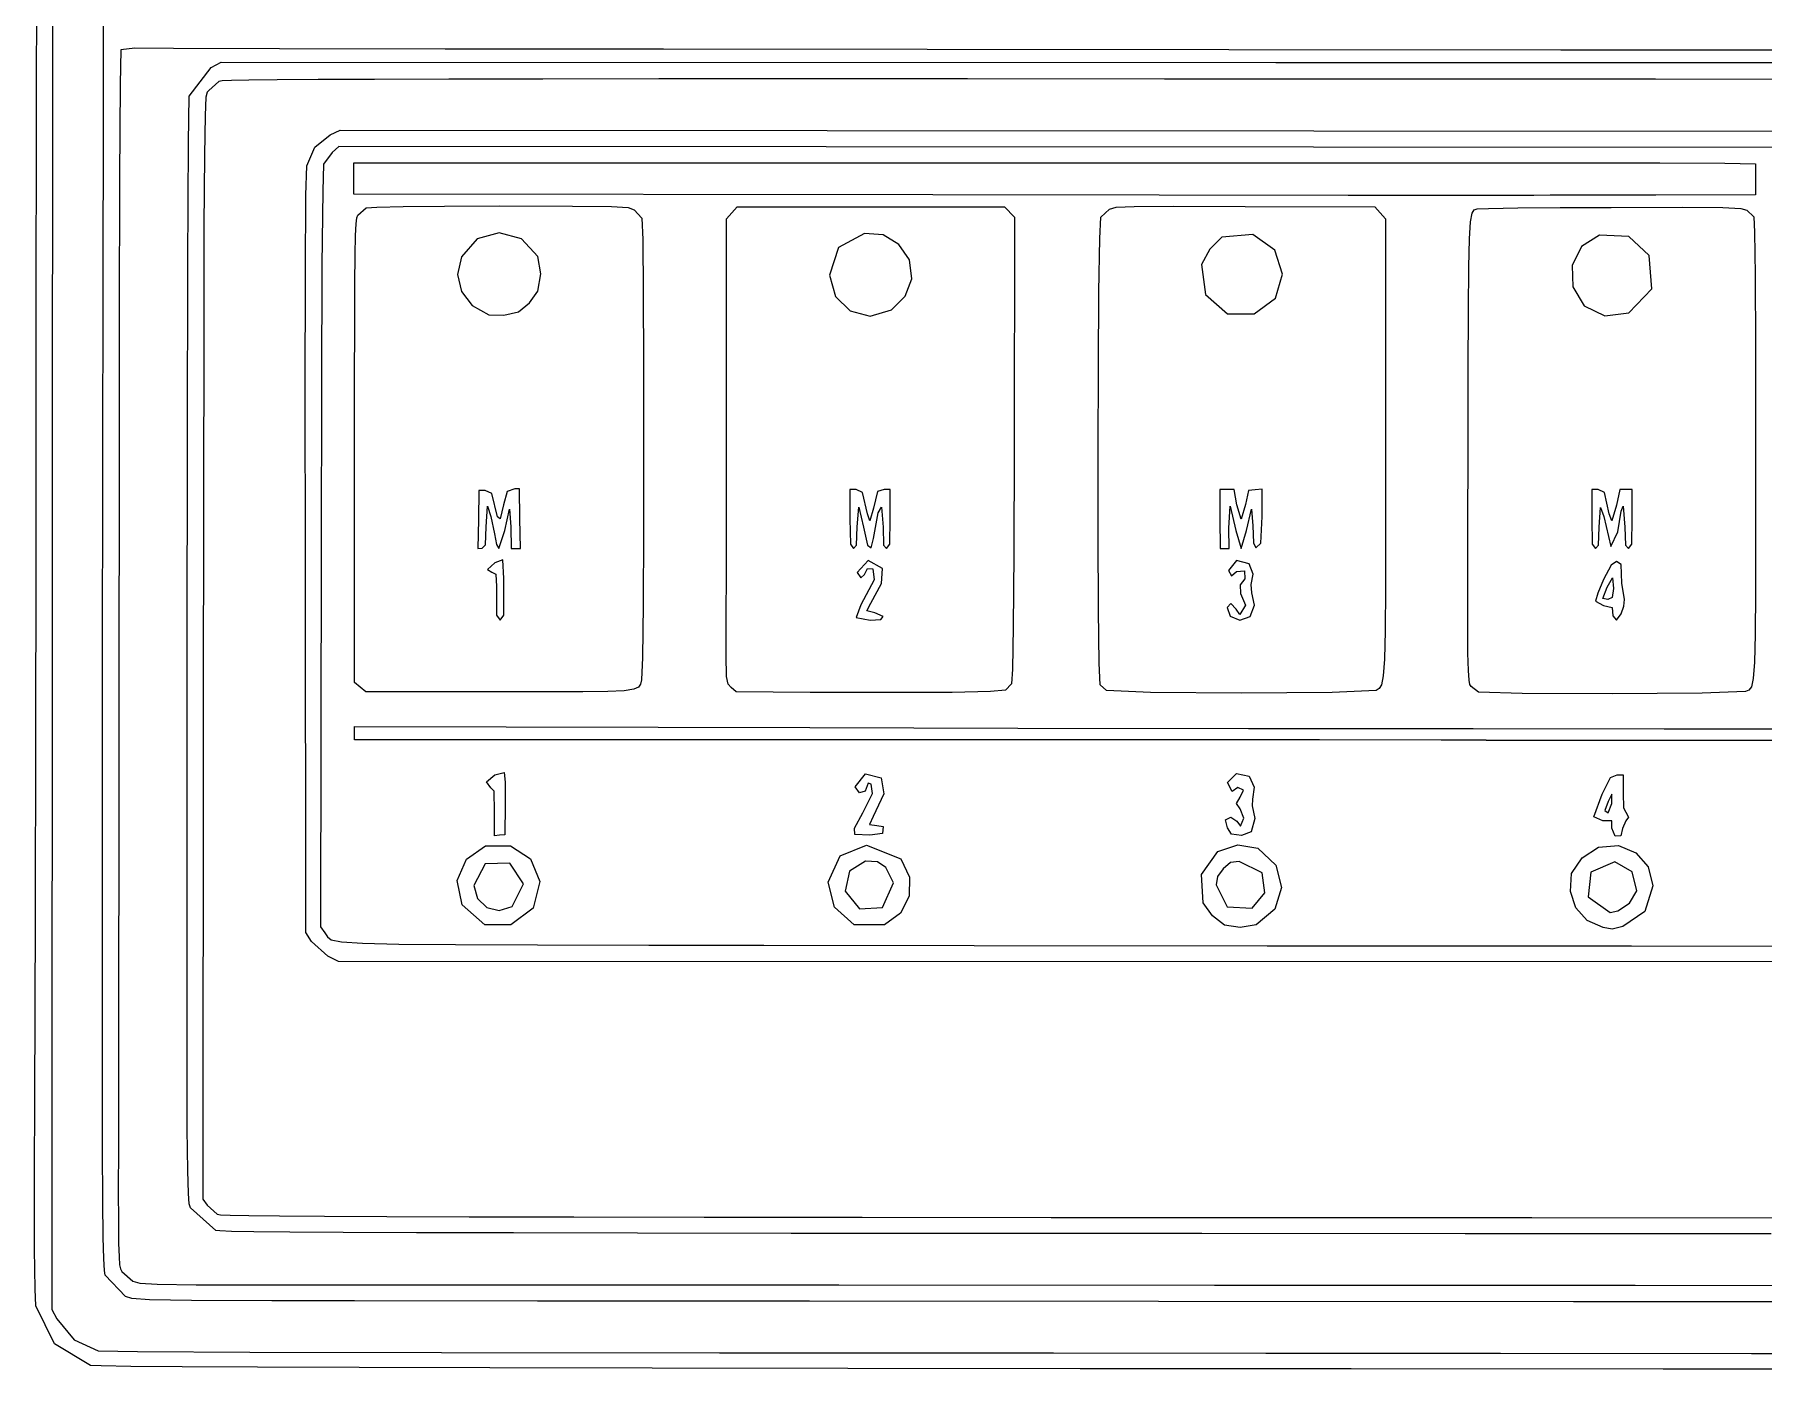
# Model space of a CAD drawing. Extents: x 0 to 149, y 0 to 89.
# Drawn here: x 0 to 39.76, y 0.06 to 30.75 of the extents above; entities that cross this region are included whole.
import ezdxf

# ---------------------------------------------------------------- set-up
doc = ezdxf.new("R2010")
doc.units = 0
doc.layers.get('0').update_dxf_attribs({"linetype": 'CONTINUOUS'})

msp = doc.modelspace()

# ---------------------------------------------------------------- linework, layer by layer
at = {"color": 0}
for p, q in [((0.04685, 29.3963), (0.05237, 35.3466)), ((0.41754, 34.2098), (0.41203, 28.0831)), ((1.58474, 30.7261), (1.59026, 33.5814)), ((1.58199, 28.7376), (1.58474, 30.7261)), ((1.98024, 30.405), (1.96508, 29.6099)), ((2.30684, 30.4381), (1.98024, 30.405)), ((3.19429, 30.4326), (2.30684, 30.4381)), ((5.62927, 30.4271), (3.19429, 30.4326)), ((9.44093, 30.4202), (5.62927, 30.4271)), ((14.4625, 30.4147), (9.44093, 30.4202)), ((20.5245, 30.4078), (14.4625, 30.4147)), ((27.4602, 30.4009), (20.5245, 30.4078)), ((35.1014, 30.3954), (27.4602, 30.4009)), ((43.2802, 30.3899), (35.1014, 30.3954)), ((3.55671, 29.3398), (4.0597, 29.9972)), ((4.0597, 29.9972), (4.29122, 30.1157)), ((4.29122, 30.1157), (28.5474, 30.1115)), ((28.5474, 30.1115), (39.0165, 30.1101)), ((39.0165, 30.1101), (49.5074, 30.106)), ((1.96508, 29.6099), (1.95268, 27.4753)), ((3.96875, 29.4321), (3.93982, 29.3109)), ((4.00872, 29.468), (3.96875, 29.4321)), ((4.24021, 29.6761), (4.00872, 29.468)), ((4.31327, 29.6885), (4.24021, 29.6761)), ((4.52547, 29.6981), (4.31327, 29.6885)), ((4.92926, 29.7064), (4.52547, 29.6981)), ((5.57692, 29.7133), (4.92926, 29.7064)), ((6.52226, 29.7188), (5.57692, 29.7133)), ((7.82038, 29.7243), (6.52226, 29.7188)), ((9.52362, 29.7284), (7.82038, 29.7243)), ((11.6844, 29.7298), (9.52362, 29.7284)), ((14.3578, 29.7326), (11.6844, 29.7298)), ((17.5962, 29.7326), (14.3578, 29.7326)), ((21.4533, 29.7326), (17.5962, 29.7326)), ((25.9829, 29.7312), (21.4533, 29.7326)), ((31.2374, 29.7284), (25.9829, 29.7312)), ((37.2717, 29.7257), (31.2374, 29.7284)), ((44.1385, 29.7229), (37.2717, 29.7257)), ((0.03996, 23.818), (0.04685, 29.3963)), ((3.54157, 28.2746), (3.55671, 29.3398)), ((3.93982, 29.3109), (3.91915, 28.8947)), ((1.57372, 25.1437), (1.58199, 28.7376)), ((3.91915, 28.8947), (3.90536, 27.9783)), ((3.52778, 25.5089), (3.54157, 28.2746)), ((6.4437, 28.1671), (6.79785, 28.451)), ((6.79785, 28.451), (7.02938, 28.5571)), ((7.02938, 28.5571), (46.0456, 28.5309)), ((0.41203, 28.0831), (0.4079, 22.4028)), ((3.90536, 27.9783), (3.89573, 26.3508)), ((6.25768, 27.733), (6.4437, 28.1671)), ((6.84195, 28.0431), (6.64489, 27.773)), ((6.99491, 28.1781), (6.84195, 28.0431)), ((53.8607, 28.1519), (6.99491, 28.1781)), ((1.95268, 27.4753), (1.94441, 24.3031)), ((6.23976, 27.0578), (6.25768, 27.733)), ((6.64489, 27.773), (6.62563, 27.1556)), ((7.33944, 27.0867), (7.33944, 27.8074)), ((7.33944, 27.8074), (22.7487, 27.8074)), ((22.7487, 27.8074), (28.7872, 27.8074)), ((28.7872, 27.8074), (33.8391, 27.8047)), ((33.8391, 27.8047), (37.3736, 27.8005)), ((37.3736, 27.8005), (38.8662, 27.795)), ((38.8662, 27.795), (39.576, 27.7813)), ((39.576, 27.7813), (39.576, 27.0661)), ((6.23013, 25.2939), (6.23976, 27.0578)), ((6.62563, 27.1556), (6.60908, 25.4579)), ((20.6527, 27.0661), (7.33944, 27.0867)), ((25.8616, 27.0592), (20.6527, 27.0661)), ((30.2038, 27.0536), (25.8616, 27.0592)), ((33.2259, 27.0523), (30.2038, 27.0536)), ((34.4744, 27.0536), (33.2259, 27.0523)), ((34.852, 27.0578), (34.4744, 27.0536)), ((35.5078, 27.0605), (34.852, 27.0578)), ((36.347, 27.0619), (35.5078, 27.0605)), ((37.2787, 27.0633), (36.347, 27.0619)), ((39.576, 27.0661), (37.2787, 27.0633)), ((7.43176, 26.603), (7.62882, 26.7684)), ((7.62882, 26.7684), (7.87411, 26.7877)), ((7.87411, 26.7877), (8.47771, 26.8015)), ((8.47771, 26.8015), (9.4258, 26.8097)), ((9.4258, 26.8097), (10.7005, 26.8125)), ((10.7005, 26.8125), (12.3734, 26.8111)), ((12.3734, 26.8111), (13.2678, 26.8015)), ((13.2678, 26.8015), (13.6481, 26.7753)), ((13.6481, 26.7753), (13.7845, 26.727)), ((13.7845, 26.727), (13.9664, 26.5314)), ((15.9108, 26.5148), (16.1589, 26.7904)), ((16.1589, 26.7904), (22.3022, 26.7904)), ((22.3022, 26.7904), (22.5364, 26.5562)), ((24.5167, 26.5576), (24.7179, 26.7395)), ((24.7179, 26.7395), (24.8722, 26.7808)), ((24.8722, 26.7808), (25.287, 26.8029)), ((25.287, 26.8029), (26.1993, 26.8084)), ((26.1993, 26.8084), (27.8419, 26.8029)), ((27.8419, 26.8029), (30.8198, 26.7904)), ((30.8198, 26.7904), (30.9425, 26.6526)), ((30.9425, 26.6526), (31.0665, 26.5148)), ((33.0219, 26.4459), (33.0577, 26.6444)), ((33.0577, 26.6444), (33.106, 26.7202)), ((33.106, 26.7202), (33.1722, 26.745)), ((33.1722, 26.745), (33.4381, 26.756)), ((33.4381, 26.756), (34.1092, 26.7656)), ((34.1092, 26.7656), (35.0821, 26.7739)), ((35.0821, 26.7739), (36.2574, 26.7781)), ((36.2574, 26.7781), (37.9028, 26.7822)), ((37.9028, 26.7822), (38.8207, 26.7766)), ((38.8207, 26.7766), (39.237, 26.756)), ((39.237, 26.756), (39.3774, 26.716)), ((39.3774, 26.716), (39.5333, 26.5589)), ((3.89573, 26.3508), (3.89019, 23.8056)), ((7.37941, 26.1331), (7.39179, 26.3991)), ((7.39179, 26.3991), (7.40833, 26.5396)), ((7.40833, 26.5396), (7.43176, 26.603)), ((13.9664, 26.5314), (13.9843, 26.0408)), ((15.9108, 22.6522), (15.9108, 26.5148)), ((22.5364, 26.5562), (22.5254, 21.2342)), ((24.4933, 26.0615), (24.5167, 26.5576)), ((31.0665, 26.5148), (31.0665, 21.2645)), ((32.9985, 26.0573), (33.0219, 26.4459)), ((39.5333, 26.5589), (39.5524, 26.2117)), ((7.37112, 25.6908), (7.37941, 26.1331)), ((10.181, 26.0587), (9.81438, 25.6453)), ((10.6867, 26.1979), (10.181, 26.0587)), ((11.1952, 26.0601), (10.6867, 26.1979)), ((11.57, 25.6467), (11.1952, 26.0601)), ((13.9843, 26.0408), (13.9967, 24.8392)), ((18.4864, 25.8603), (18.2824, 25.2222)), ((19.0845, 26.1772), (18.4864, 25.8603)), ((19.513, 26.1483), (19.0845, 26.1772)), ((19.8768, 25.9264), (19.513, 26.1483)), ((20.1166, 25.5709), (19.8768, 25.9264)), ((24.4753, 24.8378), (24.4933, 26.0615)), ((27.3017, 26.0946), (27.0233, 25.8217)), ((28.0169, 26.1524), (27.3017, 26.0946)), ((28.5226, 25.7941), (28.0169, 26.1524)), ((32.9833, 25.4055), (32.9985, 26.0573)), ((35.5727, 25.8782), (35.3589, 25.4441)), ((35.9876, 26.1372), (35.5727, 25.8782)), ((36.6628, 26.1097), (35.9876, 26.1372)), ((37.1313, 25.6728), (36.6628, 26.1097)), ((39.5524, 26.2117), (39.5661, 25.2277)), ((3.51675, 21.4616), (3.52778, 25.5089)), ((6.60908, 25.4579), (6.59666, 22.7073)), ((7.36424, 25.0224), (7.37112, 25.6908)), ((9.81438, 25.6453), (9.72481, 25.2347)), ((11.6389, 25.2484), (11.57, 25.6467)), ((20.1759, 25.134), (20.1166, 25.5709)), ((27.0233, 25.8217), (26.8345, 25.4648)), ((26.8345, 25.4648), (26.9282, 24.7744)), ((28.6977, 25.2429), (28.5226, 25.7941)), ((37.192, 24.9039), (37.1313, 25.6728)), ((1.56683, 20.7712), (1.57372, 25.1437)), ((6.22459, 22.5185), (6.23013, 25.2939)), ((9.72481, 25.2347), (9.81576, 24.846)), ((11.5741, 24.8529), (11.6389, 25.2484)), ((18.2824, 25.2222), (18.4147, 24.7303)), ((20.0215, 24.7372), (20.1759, 25.134)), ((28.5378, 24.6931), (28.6977, 25.2429)), ((32.9737, 24.4216), (32.9833, 25.4055)), ((35.3589, 25.4441), (35.3702, 24.9521)), ((39.5661, 25.2277), (39.5746, 23.5713)), ((7.36148, 24.0798), (7.36424, 25.0224)), ((9.81576, 24.846), (10.0638, 24.5236)), ((11.3785, 24.5828), (11.5741, 24.8529)), ((13.9967, 24.8392), (14.0036, 23.1607)), ((18.4147, 24.7303), (18.7565, 24.3982)), ((19.706, 24.4244), (20.0215, 24.7372)), ((24.4643, 23.129), (24.4753, 24.8378)), ((26.9282, 24.7744), (27.4326, 24.3348)), ((28.0431, 24.3348), (28.5378, 24.6931)), ((35.3702, 24.9521), (35.6306, 24.5126)), ((36.6614, 24.3513), (37.192, 24.9039)), ((1.94441, 24.3031), (1.94166, 20.3977)), ((10.0638, 24.5236), (10.4497, 24.31)), ((10.4497, 24.31), (10.7887, 24.3017)), ((10.7887, 24.3017), (11.1304, 24.3789)), ((11.1304, 24.3789), (11.3785, 24.5828)), ((18.7565, 24.3982), (19.2168, 24.2796)), ((19.2168, 24.2796), (19.706, 24.4244)), ((27.4326, 24.3348), (28.0431, 24.3348)), ((32.9682, 23.0339), (32.9737, 24.4216)), ((35.6306, 24.5126), (36.1128, 24.2893)), ((36.1128, 24.2893), (36.6614, 24.3513)), ((7.36011, 22.8107), (7.36148, 24.0798)), ((0.03307, 18.7537), (0.03996, 23.818)), ((3.89019, 23.8056), (3.88606, 20.1345)), ((39.5746, 23.5713), (39.5774, 21.2011)), ((14.0036, 23.1607), (14.005, 21.2452)), ((24.4588, 21.1777), (24.4643, 23.129)), ((6.59666, 22.7073), (6.58978, 18.937)), ((7.36011, 21.168), (7.36011, 22.8107)), ((32.964, 21.1735), (32.9682, 23.0339)), ((0.4079, 22.4028), (0.40376, 17.322)), ((6.22734, 18.8061), (6.22459, 22.5185)), ((15.9095, 21.0482), (15.9108, 22.6522)), ((3.51124, 16.5544), (3.51675, 21.4616)), ((7.36011, 15.8557), (7.36011, 21.168)), ((14.005, 21.2452), (14.0009, 19.3256)), ((22.5254, 21.2342), (22.5171, 18.8033)), ((24.4602, 19.2264), (24.4588, 21.1777)), ((31.0665, 21.2645), (31.0651, 19.4028)), ((32.9585, 19.4331), (32.964, 21.1735)), ((39.5774, 21.2011), (39.576, 19.3242)), ((1.5627, 16.1727), (1.56683, 20.7712)), ((15.9095, 19.5337), (15.9095, 21.0482)), ((1.94166, 20.3977), (1.9389, 16.2209)), ((11.0422, 20.3095), (10.87, 20.2489)), ((11.1483, 20.3095), (11.0422, 20.3095)), ((11.1607, 19.6246), (11.1483, 20.3095)), ((18.8929, 20.293), (18.7482, 20.293)), ((18.7482, 20.293), (18.7482, 19.615)), ((19.0404, 20.2241), (18.8929, 20.293)), ((19.5337, 20.293), (19.3849, 20.2434)), ((19.6784, 20.293), (19.5337, 20.293)), ((19.6784, 19.615), (19.6784, 20.293)), ((27.5828, 20.293), (27.2535, 20.293)), ((27.2535, 20.293), (27.259, 19.615)), ((27.6435, 19.943), (27.5828, 20.293)), ((28.072, 20.2847), (27.9135, 20.2723)), ((28.2305, 20.2985), (28.072, 20.2847)), ((28.2291, 19.6715), (28.2305, 20.2985)), ((35.953, 20.293), (35.8084, 20.293)), ((35.8084, 20.293), (35.8084, 19.615)), ((36.1005, 20.2241), (35.953, 20.293)), ((36.4561, 20.293), (36.3802, 19.9333)), ((36.74, 20.293), (36.4561, 20.293)), ((36.74, 19.615), (36.74, 20.293)), ((3.88606, 20.1345), (3.88056, 15.1281)), ((10.2168, 20.2723), (10.2058, 19.6012)), ((10.3642, 20.2723), (10.2168, 20.2723)), ((10.5158, 20.1965), (10.3642, 20.2723)), ((10.3835, 19.4359), (10.4124, 19.9113)), ((10.4124, 19.9113), (10.491, 19.6687)), ((10.6454, 19.6619), (10.5158, 20.1965)), ((10.7859, 19.943), (10.706, 19.6191)), ((10.87, 20.2489), (10.7859, 19.943)), ((18.9163, 19.4331), (18.9549, 19.8892)), ((18.9549, 19.8892), (19.0652, 19.4248)), ((19.1506, 19.7321), (19.0404, 20.2241)), ((19.3849, 20.2434), (19.2939, 19.8589)), ((19.4028, 19.7528), (19.4758, 19.8892)), ((19.4758, 19.8892), (19.5103, 19.4248)), ((27.4657, 19.4055), (27.4905, 19.9099)), ((27.4905, 19.9099), (27.6228, 19.3504)), ((27.744, 19.6108), (27.6435, 19.943)), ((27.8501, 19.9499), (27.744, 19.6108)), ((27.9135, 20.2723), (27.8501, 19.9499)), ((36.2119, 19.7321), (36.1005, 20.2241)), ((36.3802, 19.9333), (36.2726, 19.5737)), ((36.4836, 19.7955), (36.5277, 19.9113)), ((36.5277, 19.9113), (36.5704, 19.4248)), ((10.2058, 19.6012), (10.1947, 18.9315)), ((10.491, 19.6687), (10.5778, 19.2719)), ((10.706, 19.6191), (10.6454, 19.6619)), ((10.8107, 19.3504), (10.9223, 19.8382)), ((10.9223, 19.8382), (10.9554, 19.4359)), ((11.1718, 18.9384), (11.1607, 19.6246)), ((15.9081, 18.2797), (15.9095, 19.5337)), ((18.7482, 19.615), (18.7592, 19.0335)), ((19.2098, 19.5737), (19.1506, 19.7321)), ((19.2939, 19.8589), (19.2098, 19.5737)), ((19.2953, 19.1657), (19.4028, 19.7528)), ((19.666, 19.0335), (19.6784, 19.615)), ((27.259, 19.615), (27.2645, 18.9384)), ((27.8667, 19.3504), (27.9824, 19.8396)), ((27.9824, 19.8396), (28.0155, 19.4551)), ((28.2015, 19.0541), (28.2291, 19.6715)), ((35.8084, 19.615), (35.8193, 19.0335)), ((35.9777, 19.4276), (36.0109, 19.8782)), ((36.0109, 19.8782), (36.0867, 19.6674)), ((36.0867, 19.6674), (36.2479, 18.9797)), ((36.2726, 19.5737), (36.2119, 19.7321)), ((36.4077, 19.3187), (36.4836, 19.7955)), ((36.7273, 19.0335), (36.74, 19.615)), ((10.3725, 19.0224), (10.3835, 19.4359)), ((10.5778, 19.2719), (10.6192, 19.028)), ((10.6784, 18.9384), (10.8107, 19.3504)), ((10.9554, 19.4359), (10.9582, 18.9384)), ((14.0009, 19.3256), (13.9926, 17.6403)), ((18.9039, 19.0114), (18.9163, 19.4331)), ((19.0652, 19.4248), (19.1575, 19.0142)), ((19.2388, 18.9494), (19.2953, 19.1657)), ((19.5103, 19.4248), (19.5213, 19.01)), ((24.4685, 17.519), (24.4602, 19.2264)), ((27.4726, 18.9384), (27.4657, 19.4055)), ((27.6228, 19.3504), (27.744, 18.9384)), ((27.744, 18.9384), (27.8667, 19.3504)), ((28.0155, 19.4551), (28.0307, 19.0638)), ((31.0651, 19.4028), (31.0637, 18.0192)), ((32.9572, 18.1198), (32.9585, 19.4331)), ((35.9639, 19.01), (35.9777, 19.4276)), ((36.2479, 18.9797), (36.4077, 19.3187)), ((36.5704, 19.4248), (36.5813, 19.01)), ((39.576, 19.3242), (39.5732, 17.9338)), ((0.02756, 14.3468), (0.03307, 18.7537)), ((6.23838, 10.1038), (6.22734, 18.8061)), ((6.58978, 18.937), (6.57737, 10.2374)), ((10.1947, 18.9315), (10.2898, 18.9453)), ((10.2898, 18.9453), (10.3725, 19.0224)), ((10.6192, 19.028), (10.6784, 18.9384)), ((10.9582, 18.9384), (11.1718, 18.9384)), ((18.7592, 19.0335), (18.8323, 18.9384)), ((18.8323, 18.9384), (18.9039, 19.0114)), ((19.1575, 19.0142), (19.2388, 18.9494)), ((19.5213, 19.01), (19.5943, 18.9384)), ((19.5943, 18.9384), (19.666, 19.0335)), ((22.5171, 18.8033), (22.5061, 17.1345)), ((27.2645, 18.9384), (27.4726, 18.9384)), ((28.0307, 19.0638), (28.0858, 18.9522)), ((28.0858, 18.9522), (28.2015, 19.0541)), ((35.8193, 19.0335), (35.8923, 18.9384)), ((35.8923, 18.9384), (35.9639, 19.01)), ((36.5813, 19.01), (36.6543, 18.9384)), ((36.6543, 18.9384), (36.7273, 19.0335)), ((10.5833, 18.6077), (10.4152, 18.4533)), ((10.4152, 18.4533), (10.5131, 18.3885)), ((10.5131, 18.3885), (10.6095, 18.3472)), ((10.7708, 18.6738), (10.5833, 18.6077)), ((10.6095, 18.3472), (10.6192, 18.0592)), ((10.7928, 18.2438), (10.7708, 18.6738)), ((19.1699, 18.6614), (18.9163, 18.3817)), ((18.9163, 18.3817), (19.0018, 18.2604)), ((19.0018, 18.2604), (19.0858, 18.3403)), ((19.0858, 18.3403), (19.152, 18.4781)), ((19.152, 18.4781), (19.2801, 18.4699)), ((19.502, 18.4767), (19.1699, 18.6614)), ((19.2801, 18.4699), (19.3091, 18.2149)), ((19.4786, 18.1281), (19.502, 18.4767)), ((27.6421, 18.66), (27.4588, 18.4313)), ((27.4588, 18.4313), (27.5208, 18.3086)), ((27.5208, 18.3086), (27.638, 18.4092)), ((27.638, 18.4092), (27.8212, 18.423)), ((27.9273, 18.5856), (27.6421, 18.66)), ((27.8212, 18.423), (27.8281, 18.2383)), ((28.0252, 18.3431), (27.9273, 18.5856)), ((27.9728, 18.1088), (28.0252, 18.3431)), ((36.255, 18.5498), (36.0825, 18.219)), ((36.3774, 18.6338), (36.255, 18.5498)), ((36.4878, 18.5704), (36.3774, 18.6338)), ((36.4987, 18.1378), (36.4878, 18.5704)), ((10.6192, 18.0592), (10.6219, 17.4032)), ((10.7914, 17.4032), (10.7928, 18.2438)), ((15.9067, 17.457), (15.9081, 18.2797)), ((19.3091, 18.2149), (19.0018, 17.6389)), ((19.2291, 17.6816), (19.4786, 18.1281)), ((27.8281, 18.2383), (27.7206, 18.1033)), ((27.7206, 18.1033), (27.733, 17.9007)), ((27.733, 17.9007), (27.8446, 17.632)), ((27.9949, 17.9145), (27.9728, 18.1088)), ((28.05, 17.632), (27.9949, 17.9145)), ((31.0637, 18.0192), (31.0569, 17.0394)), ((32.9572, 17.1717), (32.9572, 18.1198)), ((35.9502, 17.9076), (35.8937, 17.7216)), ((36.0825, 18.219), (35.9502, 17.9076)), ((36.062, 17.7822), (36.1611, 18.0468)), ((36.1611, 18.0468), (36.2864, 18.2604)), ((36.3072, 18.0178), (36.2783, 17.8084)), ((36.2864, 18.2604), (36.3072, 18.0178)), ((36.5594, 17.7629), (36.4987, 18.1378)), ((39.5732, 17.9338), (39.5661, 16.9568)), ((13.9926, 17.6403), (13.9774, 16.4248)), ((19.0018, 17.6389), (18.8957, 17.3495)), ((19.1382, 17.4983), (19.2291, 17.6816)), ((19.3187, 17.457), (19.1382, 17.4983)), ((24.4822, 16.2967), (24.4685, 17.519)), ((27.507, 17.6678), (27.4257, 17.5755)), ((27.4257, 17.5755), (27.4919, 17.3812)), ((27.631, 17.5411), (27.507, 17.6678)), ((27.7151, 17.4143), (27.631, 17.5411)), ((27.8446, 17.632), (27.7151, 17.4143)), ((27.9521, 17.3688), (28.05, 17.632)), ((35.8937, 17.7216), (36.0786, 17.6265)), ((36.1791, 17.7602), (36.062, 17.7822)), ((36.0786, 17.6265), (36.2768, 17.5755)), ((36.2783, 17.8084), (36.1791, 17.7602)), ((36.2768, 17.5755), (36.2906, 17.3895)), ((36.485, 17.4363), (36.5485, 17.61)), ((36.5485, 17.61), (36.5594, 17.7629)), ((0.40376, 17.322), (0.40101, 12.9977)), ((10.6219, 17.4032), (10.7046, 17.2875)), ((10.7046, 17.2875), (10.7914, 17.4032)), ((15.9039, 16.4758), (15.9067, 17.457)), ((18.8957, 17.3495), (19.2126, 17.2875)), ((19.2126, 17.2875), (19.462, 17.3013)), ((19.5103, 17.3716), (19.3187, 17.457)), ((19.462, 17.3013), (19.5103, 17.3716)), ((22.5061, 17.1345), (22.4882, 16.163)), ((27.4919, 17.3812), (27.7137, 17.2847)), ((27.7137, 17.2847), (27.9521, 17.3688)), ((32.9627, 16.5282), (32.9572, 17.1717)), ((36.2906, 17.3895), (36.3746, 17.2875)), ((36.3746, 17.2875), (36.485, 17.4363)), ((31.0569, 17.0394), (31.0417, 16.3917)), ((39.5661, 16.9568), (39.5496, 16.3173)), ((3.50711, 12.4547), (3.51124, 16.5544)), ((13.9774, 16.4248), (13.9595, 15.915)), ((15.9122, 15.9949), (15.9039, 16.4758)), ((31.0417, 16.3917), (31.0155, 16.0045)), ((32.9723, 16.1272), (32.9627, 16.5282)), ((39.5496, 16.3173), (39.5235, 15.9425)), ((1.56132, 11.8994), (1.5627, 16.1727)), ((1.9389, 16.2209), (1.93614, 12.1984)), ((13.9595, 15.915), (13.9333, 15.8185)), ((15.948, 15.8171), (15.9122, 15.9949)), ((22.4882, 16.163), (22.4675, 15.8213)), ((24.5056, 15.8034), (24.4822, 16.2967)), ((31.0155, 16.0045), (30.9769, 15.8034)), ((32.9861, 15.9067), (32.9723, 16.1272)), ((33.0068, 15.8061), (32.9861, 15.9067)), ((39.5235, 15.9425), (39.4822, 15.7551)), ((7.48965, 15.7455), (7.36011, 15.8557)), ((7.62056, 15.6366), (7.48965, 15.7455)), ((10.677, 15.6366), (7.62056, 15.6366)), ((11.7864, 15.6366), (10.677, 15.6366)), ((12.6077, 15.6393), (11.7864, 15.6366)), ((13.1823, 15.6476), (12.6077, 15.6393)), ((13.5585, 15.6656), (13.1823, 15.6476)), ((13.7776, 15.6986), (13.5585, 15.6656)), ((13.8879, 15.7482), (13.7776, 15.6986)), ((13.9333, 15.8185), (13.8879, 15.7482)), ((16.0225, 15.74), (15.948, 15.8171)), ((16.1341, 15.6366), (16.0225, 15.74)), ((17.8332, 15.6256), (16.1341, 15.6366)), ((19.7156, 15.62), (17.8332, 15.6256)), ((21.1046, 15.627), (19.7156, 15.62)), ((21.9825, 15.6476), (21.1046, 15.627)), ((22.3297, 15.6807), (21.9825, 15.6476)), ((22.4675, 15.8213), (22.3297, 15.6807)), ((24.6531, 15.6683), (24.5056, 15.8034)), ((25.6646, 15.6242), (24.6531, 15.6683)), ((27.7537, 15.6104), (25.6646, 15.6242)), ((29.84, 15.6256), (27.7537, 15.6104)), ((30.8474, 15.6711), (29.84, 15.6256)), ((30.9218, 15.7165), (30.8474, 15.6711)), ((30.9769, 15.8034), (30.9218, 15.7165)), ((33.0357, 15.762), (33.0068, 15.8061)), ((33.2038, 15.6338), (33.0357, 15.762)), ((34.2057, 15.6035), (33.2038, 15.6338)), ((36.2797, 15.5966), (34.2057, 15.6035)), ((38.3508, 15.6104), (36.2797, 15.5966)), ((39.3457, 15.6449), (38.3508, 15.6104)), ((39.4243, 15.6807), (39.3457, 15.6449)), ((39.4822, 15.7551), (39.4243, 15.6807)), ((3.88056, 15.1281), (3.86814, 3.97288)), ((7.36011, 14.5355), (7.36011, 14.8387)), ((7.36011, 14.8387), (17.8263, 14.8153)), ((17.8263, 14.8153), (22.6136, 14.8057)), ((22.6136, 14.8057), (27.9135, 14.7987)), ((27.9135, 14.7987), (33.0798, 14.7932)), ((33.0798, 14.7932), (37.4703, 14.7905)), ((37.4703, 14.7905), (46.6453, 14.7891)), ((0.02067, 10.7418), (0.02756, 14.3468)), ((20.3633, 14.5355), (7.36011, 14.5355)), ((25.4124, 14.5355), (20.3633, 14.5355)), ((29.5493, 14.5328), (25.4124, 14.5355)), ((32.3467, 14.5287), (29.5493, 14.5328)), ((33.3775, 14.5245), (32.3467, 14.5287)), ((33.3775, 14.5232), (33.3775, 14.5245)), ((33.733, 14.5218), (33.3775, 14.5232)), ((34.7045, 14.5204), (33.733, 14.5218)), ((36.1555, 14.5204), (34.7045, 14.5204)), ((37.9497, 14.5204), (36.1555, 14.5204)), ((39.9507, 14.5232), (37.9497, 14.5204)), ((10.389, 13.5723), (10.5861, 13.7322)), ((10.4951, 13.4345), (10.389, 13.5723)), ((10.5861, 13.7322), (10.7956, 13.7831)), ((10.7956, 13.7831), (10.8204, 13.5613)), ((10.8204, 13.5613), (10.8231, 13.0487)), ((18.8667, 13.4552), (19.1106, 13.7515)), ((19.1685, 13.5378), (19.1037, 13.3573)), ((19.1106, 13.7515), (19.4648, 13.6619)), ((19.2388, 13.5158), (19.1685, 13.5378)), ((19.4648, 13.6619), (19.5309, 13.2967)), ((27.4312, 13.5571), (27.6421, 13.7638)), ((27.5387, 13.349), (27.4312, 13.5571)), ((27.6421, 13.7638), (27.9315, 13.6977)), ((27.9315, 13.6977), (28.0472, 13.4483)), ((36.0507, 13.2857), (36.2423, 13.6715)), ((36.2423, 13.6715), (36.3897, 13.7308)), ((36.3897, 13.7308), (36.5277, 13.7308)), ((36.5277, 13.7308), (36.5277, 13.3119)), ((10.5654, 13.3532), (10.4951, 13.4345)), ((10.5778, 12.8805), (10.5654, 13.3532)), ((18.9701, 13.3146), (18.8667, 13.4552)), ((19.1037, 13.3573), (18.9701, 13.3146)), ((19.0431, 12.8543), (19.2691, 13.3036)), ((19.2691, 13.3036), (19.2388, 13.5158)), ((19.5309, 13.2967), (19.2815, 12.773)), ((27.6683, 13.4359), (27.5387, 13.349)), ((27.638, 13.0679), (27.7247, 13.214)), ((27.7992, 13.3794), (27.6683, 13.4359)), ((27.7247, 13.214), (27.7992, 13.3794)), ((28.0086, 13.1699), (28.0031, 13.0197)), ((28.0472, 13.4483), (28.0086, 13.1699)), ((35.8553, 12.762), (36.0507, 13.2857)), ((36.2673, 13.2857), (36.1887, 13.1162)), ((36.2701, 13.0735), (36.2673, 13.2857)), ((36.5277, 13.3119), (36.54, 12.9728)), ((0.40101, 12.9977), (0.39963, 9.58152)), ((10.5778, 12.3279), (10.5778, 12.8805)), ((10.8231, 13.0487), (10.8107, 12.3541)), ((18.8516, 12.5029), (19.0431, 12.8543)), ((19.2815, 12.773), (19.203, 12.587)), ((27.383, 12.6959), (27.507, 12.7565)), ((27.507, 12.7565), (27.6448, 12.6614)), ((27.722, 12.948), (27.638, 13.0679)), ((27.8074, 12.7303), (27.722, 12.948)), ((27.733, 12.5525), (27.8074, 12.7303)), ((28.0624, 12.7248), (27.9756, 12.4189)), ((28.0031, 13.0197), (28.0624, 12.7248)), ((36.062, 12.6724), (35.8553, 12.762)), ((36.1887, 13.1162), (36.1114, 12.9067)), ((36.1114, 12.9067), (36.1887, 12.8598)), ((36.1887, 12.8598), (36.2701, 13.0735)), ((36.54, 12.9728), (36.5912, 12.8681)), ((36.5912, 12.8681), (36.6529, 12.7593)), ((36.6529, 12.7593), (36.5936, 12.6724)), ((3.50711, 9.35411), (3.50711, 12.4547)), ((10.6936, 12.3417), (10.5778, 12.3279)), ((10.8107, 12.3541), (10.6936, 12.3417)), ((18.8626, 12.3596), (18.8516, 12.5029)), ((19.2112, 12.3417), (18.8626, 12.3596)), ((19.203, 12.587), (19.3656, 12.5636)), ((19.4951, 12.3775), (19.2112, 12.3417)), ((19.3656, 12.5636), (19.5144, 12.5443)), ((19.5144, 12.5443), (19.4951, 12.3775)), ((27.4326, 12.5098), (27.383, 12.6959)), ((27.5235, 12.3665), (27.4326, 12.5098)), ((27.7551, 12.3362), (27.5235, 12.3665)), ((27.6448, 12.6614), (27.733, 12.5525)), ((27.9756, 12.4189), (27.7551, 12.3362)), ((36.274, 12.6724), (36.062, 12.6724)), ((36.274, 12.5057), (36.274, 12.6724)), ((36.347, 12.321), (36.274, 12.5057)), ((36.4765, 12.3279), (36.3485, 12.321)), ((36.5196, 12.4961), (36.4765, 12.3279)), ((36.5936, 12.6724), (36.5196, 12.4961)), ((1.93614, 12.1984), (1.93201, 8.78914)), ((9.93013, 11.7878), (10.367, 12.0937)), ((10.367, 12.0937), (10.9416, 12.1006)), ((10.9416, 12.1006), (11.4074, 11.8015)), ((18.5263, 11.8663), (19.1313, 12.1143)), ((19.1313, 12.1143), (19.9223, 11.7946)), ((26.8332, 11.4363), (27.2107, 11.9696)), ((27.2107, 11.9696), (27.6696, 12.1185)), ((27.6696, 12.1185), (28.1271, 12.0468)), ((28.1271, 12.0468), (28.5433, 11.6541)), ((35.5907, 11.8222), (35.9615, 12.0702)), ((35.9615, 12.0702), (36.4257, 12.1033)), ((36.3485, 12.321), (36.347, 12.321)), ((36.4257, 12.1033), (36.8254, 11.9393)), ((36.8254, 11.9393), (37.1052, 11.6182)), ((1.55994, 9.04131), (1.56132, 11.8994)), ((9.72069, 11.2985), (9.93013, 11.7878)), ((10.3615, 11.6871), (10.0996, 11.1841)), ((10.9306, 11.7023), (10.3615, 11.6871)), ((11.2462, 11.2227), (10.9306, 11.7023)), ((11.4074, 11.8015), (11.6224, 11.2737)), ((18.2521, 11.2627), (18.5263, 11.8663)), ((19.1106, 11.7464), (18.7399, 11.5149)), ((19.3821, 11.7312), (19.1106, 11.7464)), ((19.5792, 11.6003), (19.3821, 11.7312)), ((19.7528, 11.2475), (19.5792, 11.6003)), ((19.9223, 11.7946), (20.1194, 11.373)), ((27.3348, 11.57), (27.1997, 11.395)), ((27.5029, 11.7133), (27.3348, 11.57)), ((27.6972, 11.7409), (27.5029, 11.7133)), ((28.2319, 11.4749), (27.6972, 11.7409)), ((28.5433, 11.6541), (28.6742, 11.1401)), ((35.3466, 11.4612), (35.5907, 11.8222)), ((36.3418, 11.7299), (35.7904, 11.4915)), ((36.74, 11.497), (36.3418, 11.7299)), ((37.1052, 11.6182), (37.2138, 11.1759)), ((9.83368, 10.7377), (9.72069, 11.2985)), ((10.0996, 11.1841), (10.1837, 10.8838)), ((10.983, 10.7018), (11.2462, 11.2227)), ((11.6224, 11.2737), (11.4639, 10.6674)), ((18.3927, 10.6853), (18.2521, 11.2627)), ((18.7399, 11.5149), (18.638, 11.0574)), ((19.4965, 10.6812), (19.7528, 11.2475)), ((20.1194, 11.373), (20.1111, 10.9375)), ((26.8704, 10.7873), (26.8332, 11.4363)), ((27.1997, 11.395), (27.1721, 11.1993)), ((27.1721, 11.1993), (27.4216, 10.695)), ((28.2884, 11.0174), (28.2319, 11.4749)), ((28.6742, 11.1401), (28.524, 10.6385)), ((35.3162, 11.045), (35.3466, 11.4612)), ((35.7904, 11.4915), (35.7283, 10.9265)), ((36.8445, 11.0601), (36.74, 11.497)), ((37.2138, 11.1759), (37.0279, 10.5902)), ((0.01516, 8.08359), (0.02067, 10.7418)), ((10.3573, 10.2802), (9.83368, 10.7377)), ((10.1837, 10.8838), (10.3987, 10.6812)), ((18.638, 11.0574), (18.9701, 10.6495)), ((20.1111, 10.9375), (19.9126, 10.5517)), ((27.0839, 10.4841), (26.8704, 10.7873)), ((28.0004, 10.666), (28.2884, 11.0174)), ((35.4432, 10.6702), (35.3162, 11.045)), ((35.7283, 10.9265), (36.2313, 10.5613)), ((36.4077, 10.5999), (36.678, 10.7804)), ((36.678, 10.7804), (36.8445, 11.0601)), ((10.3987, 10.6812), (10.6853, 10.6109)), ((10.6853, 10.6109), (10.983, 10.7018)), ((11.4639, 10.6674), (10.9527, 10.2829)), ((18.8502, 10.2774), (18.3927, 10.6853)), ((18.9701, 10.6495), (19.4965, 10.6812)), ((19.9126, 10.5517), (19.5433, 10.2829)), ((27.361, 10.276), (27.0839, 10.4841)), ((27.4216, 10.695), (28.0004, 10.666)), ((28.524, 10.6385), (28.0941, 10.2829)), ((35.7036, 10.3808), (35.4432, 10.6702)), ((36.0729, 10.2195), (35.7036, 10.3808)), ((36.2313, 10.5613), (36.4077, 10.5999)), ((37.0279, 10.5902), (36.5206, 10.2402)), ((6.36517, 9.8957), (6.23838, 10.1038)), ((6.57737, 10.2374), (6.67523, 10.0996)), ((6.67523, 10.0996), (6.73308, 10.0059)), ((6.73308, 10.0059), (6.82406, 9.93704)), ((10.9527, 10.2829), (10.3573, 10.2802)), ((19.5433, 10.2829), (18.8502, 10.2774)), ((27.7206, 10.2223), (27.361, 10.276)), ((28.0941, 10.2829), (27.7206, 10.2223)), ((36.2768, 10.1796), (36.0729, 10.2195)), ((36.5206, 10.2402), (36.2768, 10.1796)), ((0.39963, 9.58152), (0.3955, 1.43316)), ((6.74137, 9.56359), (6.36517, 9.8957)), ((6.99216, 9.43818), (6.74137, 9.56359)), ((6.82406, 9.93704), (7.05556, 9.88741)), ((7.05556, 9.88741), (7.53787, 9.85573)), ((7.53787, 9.85573), (8.3771, 9.83781)), ((8.3771, 9.83781), (9.68209, 9.8268)), ((9.68209, 9.8268), (11.5617, 9.81989)), ((11.5617, 9.81989), (14.1249, 9.81301)), ((14.1249, 9.81301), (16.7721, 9.81026)), ((16.7721, 9.81026), (21.6035, 9.80613)), ((21.6035, 9.80613), (28.3449, 9.80063)), ((28.3449, 9.80063), (36.7206, 9.79509)), ((36.7206, 9.79509), (46.4566, 9.78958)), ((3.50848, 7.11069), (3.50711, 9.35411)), ((52.1021, 9.42301), (6.99216, 9.43818)), ((1.56132, 6.80889), (1.55994, 9.04131)), ((1.93201, 8.78914), (1.92925, 6.44924)), ((0.00965, 6.5126), (0.01516, 8.08359)), ((1.56545, 5.1277), (1.56132, 6.80889)), ((3.51262, 5.5838), (3.50848, 7.11069)), ((0, 4.33532), (0.00965, 6.5126)), ((1.92925, 6.44924), (1.9265, 5.1525)), ((3.52227, 4.62883), (3.51262, 5.5838)), ((1.57097, 3.9164), (1.56545, 5.1277)), ((1.9265, 5.1525), (1.92512, 4.16856)), ((3.53603, 4.10379), (3.52227, 4.62883)), ((0.00138, 2.81947), (0, 4.33532)), ((1.92512, 4.16856), (1.9265, 3.45336)), ((3.55671, 3.86676), (3.53603, 4.10379)), ((1.57786, 3.10058), (1.57097, 3.9164)), ((3.58429, 3.77444), (3.55671, 3.86676)), ((4.16444, 3.25355), (3.58429, 3.77444)), ((3.86814, 3.97288), (3.966, 3.83508)), ((3.966, 3.83508), (4.19887, 3.6256)), ((4.19887, 3.6256), (4.27468, 3.6146)), ((4.27468, 3.6146), (4.49792, 3.60497)), ((4.49792, 3.60497), (4.92926, 3.5953)), ((4.92926, 3.5953), (5.63344, 3.58704)), ((5.63344, 3.58704), (6.66972, 3.58013)), ((6.66972, 3.58013), (8.10147, 3.57463)), ((1.9265, 3.45336), (1.93201, 2.9614)), ((4.26089, 3.24253), (4.16444, 3.25355)), ((4.52822, 3.2315), (4.26089, 3.24253)), ((5.0395, 3.22323), (4.52822, 3.2315)), ((5.86906, 3.21496), (5.0395, 3.22323)), ((7.09277, 3.20807), (5.86906, 3.21496)), ((8.78223, 3.20118), (7.09277, 3.20807)), ((8.10147, 3.57463), (9.99215, 3.56912)), ((11.0133, 3.19567), (8.78223, 3.20118)), ((9.99215, 3.56912), (12.4024, 3.565)), ((13.8617, 3.19016), (11.0133, 3.19567)), ((12.4024, 3.565), (15.3941, 3.56087)), ((17.3991, 3.18602), (13.8617, 3.19016)), ((15.3941, 3.56087), (19.0307, 3.55671)), ((21.7, 3.18189), (17.3991, 3.18602)), ((19.0307, 3.55671), (23.3743, 3.55395)), ((26.8414, 3.17913), (21.7, 3.18189)), ((23.3743, 3.55395), (28.4854, 3.5512)), ((28.4854, 3.5512), (34.4289, 3.54845)), ((34.4289, 3.54845), (41.2641, 3.5457)), ((0.01102, 1.90307), (0.00138, 2.81947)), ((1.59026, 2.5976), (1.57786, 3.10058)), ((1.93201, 2.9614), (1.94166, 2.64721)), ((32.8952, 3.175), (26.8414, 3.17913)), ((39.9355, 3.17224), (32.8952, 3.175)), ((1.60541, 2.33302), (1.59026, 2.5976)), ((1.94166, 2.64721), (1.95544, 2.46393)), ((1.95544, 2.46393), (1.97611, 2.36747)), ((1.62609, 2.22553), (1.60541, 2.33302)), ((2.08911, 1.73633), (1.62609, 2.22553)), ((1.97611, 2.36747), (2.00367, 2.31097)), ((2.00367, 2.31097), (2.26136, 2.08773)), ((2.26136, 2.08773), (2.41846, 2.04088)), ((2.41846, 2.04088), (2.81533, 2.01607)), ((2.81533, 2.01607), (3.71934, 2.00504)), ((3.71934, 2.00504), (5.39503, 2.00229)), ((5.39503, 2.00229), (11.1607, 2.00091)), ((11.1607, 2.00091), (18.4974, 1.99815)), ((18.4974, 1.99815), (27.1363, 1.9954)), ((27.1363, 1.9954), (36.8088, 1.99126)), ((36.8088, 1.99126), (47.2475, 1.98713)), ((0.03169, 1.52135), (0.01102, 1.90307)), ((2.23931, 1.68396), (2.08911, 1.73633)), ((2.64308, 1.6564), (2.23931, 1.68396)), ((3.61047, 1.64262), (2.64308, 1.6564)), ((5.45564, 1.63435), (3.61047, 1.64262)), ((7.35736, 1.6316), (5.45564, 1.63435)), ((11.5673, 1.62884), (7.35736, 1.6316)), ((17.8194, 1.62333), (11.5673, 1.62884)), ((25.8492, 1.61919), (17.8194, 1.62333)), ((35.3868, 1.61368), (25.8492, 1.61919)), ((46.167, 1.60817), (35.3868, 1.61368)), ((0.46164, 0.6463), (0.03169, 1.52135)), ((0.3955, 1.43316), (0.5085, 1.22094)), ((0.5085, 1.22094), (0.90951, 0.73863)), ((1.28846, 0.14607), (0.46164, 0.6463)), ((0.90951, 0.73863), (1.46348, 0.48507)), ((1.46348, 0.48507), (2.36747, 0.46578)), ((2.36747, 0.46578), (4.94852, 0.45062)), ((4.94852, 0.45062), (9.35965, 0.44235)), ((9.35965, 0.44235), (15.751, 0.43822)), ((15.751, 0.43822), (19.1947, 0.43822)), ((19.1947, 0.43822), (23.4308, 0.43546)), ((23.4308, 0.43546), (28.3173, 0.4327)), ((28.3173, 0.4327), (33.7137, 0.42995)), ((33.7137, 0.42995), (39.4822, 0.42581)), ((39.4822, 0.42581), (45.4822, 0.42168)), ((1.531, 0.13643), (1.28846, 0.14607)), ((2.21451, 0.1254), (1.531, 0.13643)), ((3.39411, 0.11713), (2.21451, 0.1254)), ((5.12491, 0.10749), (3.39411, 0.11713)), ((7.46622, 0.1006), (5.12491, 0.10749)), ((10.4717, 0.09233), (7.46622, 0.1006)), ((14.1993, 0.08544), (10.4717, 0.09233)), ((18.7041, 0.07993), (14.1993, 0.08544)), ((24.044, 0.07304), (18.7041, 0.07993)), ((30.2755, 0.06752), (24.044, 0.07304)), ((37.4523, 0.06201), (30.2755, 0.06752)), ((45.635, 0.0565), (37.4523, 0.06201))]:
    msp.add_line(p, q, dxfattribs=at)

doc.saveas('drawing.dxf')
